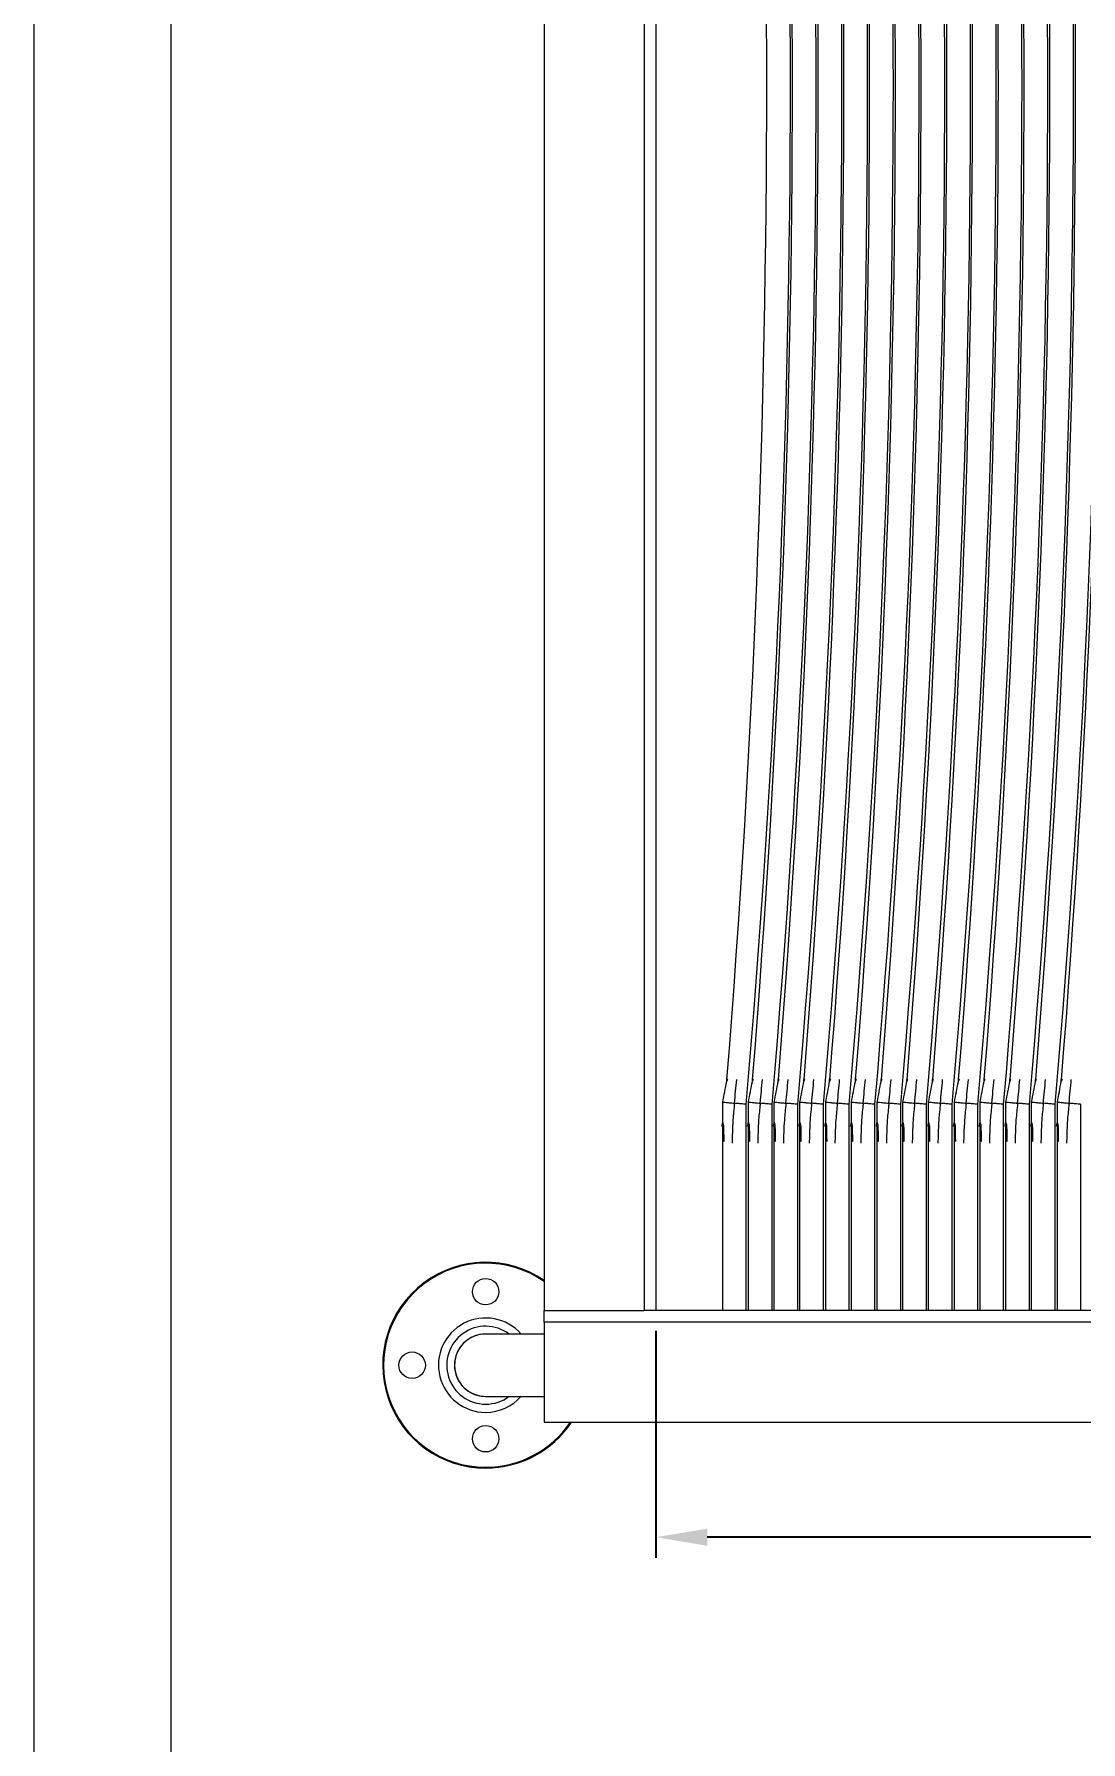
# Model space of a CAD drawing. Header units: millimetres. Extents: x 18217 to 37054, y 415 to 7180.
# Drawn here: x 18217 to 18928, y 4857 to 6019 of the extents above; entities that cross this region are included whole.
import ezdxf

# ---------------------------------------------------------------- set-up
doc = ezdxf.new("R2010")
doc.units = ezdxf.units.MM
doc.styles.add('GENISO', font='geniso.shx', dxfattribs={"oblique": 15})
doc.dimstyles.new('Scale', dxfattribs={"dimscale": 14, "dimtxt": 2.5, "dimasz": 2.5, "dimexe": 1, "dimexo": 1, "dimgap": 0.8, "dimtad": 1, "dimdec": 0, "dimzin": 0, "dimtxsty": 'GENISO', "dimcen": 2.5, "dimclrd": 1, "dimclre": 1, "dimclrt": 256, "dimadec": 0, "dimazin": 0, "dimtfac": 1, "dimtdec": 0, "dimtmove": 0, "dimatfit": 3, "dimfxl": 1, "dimtzin": 0, "dimlwd": -1, "dimlwe": -1, "dimarcsym": 0})

# ---------------------------------------------------------------- blocks, each defined once
blk = doc.blocks.new('*D158')
at = {"color": 1, "transparency": 16777216}
for p, q in [((18639.2, 5136.7), (18639.2, 4982.4)), ((20159.2, 5136.7), (20159.2, 4982.4)), ((20124.2, 4996.4), (18674.2, 4996.4))]:
    blk.add_line(p, q, dxfattribs=at)
for points in [[(18674.2, 5002.2), (18674.2, 4990.6), (18639.2, 4996.4)], [(20124.2, 5002.2), (20124.2, 4990.6), (20159.2, 4996.4)]]:
    blk.add_solid(points, dxfattribs=at)
at = {"layer": 'Defpoints', "color": 0, "transparency": 16777216}
for p in [(18639.2, 5150.7), (20159.2, 5150.7), (18639.2, 4996.4)]:
    blk.add_point(p, dxfattribs=at)
at = {"transparency": 16777216, "insert": (19374.7, 5025.1), "char_height": 35, "attachment_point": 5, "style": 'GENISO'}
blk.add_mtext('1520', dxfattribs=at)

msp = doc.modelspace()

# ---------------------------------------------------------------- linework, layer by layer
at = {"linetype": 'ByBlock', "lineweight": 9}
for p, q in [((18563.2, 6844.7), (18563.2, 5150.7)), ((18631.2, 6844.7), (18631.2, 5150.7)), ((18639.2, 6844.7), (18639.2, 5150.7)), ((18688.1, 5307.8), (18687.4, 5307.8)), ((18705.6, 5307.8), (18704.9, 5307.8)), ((18723.1, 5307.8), (18722.4, 5307.8)), ((18740.6, 5307.8), (18739.9, 5307.8)), ((18758.1, 5307.8), (18757.4, 5307.8)), ((18775.6, 5307.8), (18774.9, 5307.8)), ((18793.1, 5307.8), (18792.4, 5307.8)), ((18810.6, 5307.8), (18809.9, 5307.8)), ((18828.1, 5307.8), (18827.4, 5307.8)), ((18845.6, 5307.8), (18844.9, 5307.8)), ((18863.1, 5307.8), (18862.4, 5307.8)), ((18880.6, 5307.8), (18879.9, 5307.8)), ((18898.1, 5307.8), (18897.4, 5307.8)), ((18915.6, 5307.8), (18914.9, 5307.8)), ((18684.7, 5278.8), (18684.7, 5292.4)), ((18700.7, 5150.7), (18700.7, 5290.8)), ((18702.2, 5278.8), (18702.2, 5292.4)), ((18718.2, 5150.7), (18718.2, 5290.8)), ((18719.7, 5278.8), (18719.7, 5292.4)), ((18735.7, 5150.7), (18735.7, 5290.8)), ((18737.2, 5278.8), (18737.2, 5292.4)), ((18753.2, 5150.7), (18753.2, 5290.8)), ((18754.7, 5278.8), (18754.7, 5292.4)), ((18770.7, 5150.7), (18770.7, 5290.8)), ((18772.2, 5278.8), (18772.2, 5292.4)), ((18788.2, 5150.7), (18788.2, 5290.8)), ((18789.7, 5278.8), (18789.7, 5292.4)), ((18805.7, 5150.7), (18805.7, 5290.8)), ((18807.2, 5278.8), (18807.2, 5292.4)), ((18823.2, 5150.7), (18823.2, 5290.8)), ((18824.7, 5278.8), (18824.7, 5292.4)), ((18840.7, 5150.7), (18840.7, 5290.8)), ((18842.2, 5278.8), (18842.2, 5292.4)), ((18858.2, 5150.7), (18858.2, 5290.8)), ((18859.7, 5278.8), (18859.7, 5292.4)), ((18875.7, 5150.7), (18875.7, 5290.8)), ((18877.2, 5278.8), (18877.2, 5292.4)), ((18893.2, 5150.7), (18893.2, 5290.8)), ((18894.7, 5278.8), (18894.7, 5292.4)), ((18910.7, 5150.7), (18910.7, 5290.8)), ((18912.2, 5278.8), (18912.2, 5292.4)), ((18928.2, 5150.7), (18928.2, 5290.8)), ((18684.7, 5150.7), (18684.7, 5275.8)), ((18702.2, 5150.7), (18702.2, 5275.8)), ((18719.7, 5150.7), (18719.7, 5275.8)), ((18737.2, 5150.7), (18737.2, 5275.8)), ((18754.7, 5150.7), (18754.7, 5275.8)), ((18772.2, 5150.7), (18772.2, 5275.8)), ((18789.7, 5150.7), (18789.7, 5275.8)), ((18807.2, 5150.7), (18807.2, 5275.8)), ((18824.7, 5150.7), (18824.7, 5275.8)), ((18842.2, 5150.7), (18842.2, 5275.8)), ((18859.7, 5150.7), (18859.7, 5275.8)), ((18877.2, 5150.7), (18877.2, 5275.8)), ((18894.7, 5150.7), (18894.7, 5275.8)), ((18912.2, 5150.7), (18912.2, 5275.8)), ((18563.2, 5150.7), (18631.2, 5150.7)), ((18563.2, 5142.7), (18563.2, 5150.7)), ((18639.2, 5150.7), (18631.2, 5150.7)), ((20159.2, 5150.7), (18639.2, 5150.7)), ((18563.2, 5134.6), (18523.5, 5134.6)), ((20235.2, 5142.7), (18563.2, 5142.7)), ((18563.2, 5142.7), (18563.2, 5074.7)), ((18523.5, 5092.2), (18563.2, 5092.2)), ((18563.2, 5074.7), (20235.2, 5074.7))]:
    msp.add_line(p, q, dxfattribs=at)
for points in [[(26674.1, 7180.1), (26674.1, 1266), (18216.5, 1266), (18216.5, 7180.1)], [(26581.1, 7087.1), (26581.1, 1359.1), (18309.6, 1359.1), (18309.6, 7087.1)]]:
    msp.add_lwpolyline(points, close=True, dxfattribs=at)
at = {"linetype": 'ByBlock', "lineweight": 9, "flags": 128}
for points in [[(18685.6, 5265.6), (18685.2, 5265.7), (18685, 5265.7), (18684.7, 5275.8), (18684.5, 5275.8), (18684.3, 5275.9), (18684.2, 5275.9), (18684.1, 5275.9), (18684.1, 5275.9)], [(18703.1, 5265.6), (18702.7, 5265.7), (18702.5, 5265.7), (18702.2, 5275.8), (18702, 5275.8), (18701.8, 5275.9), (18701.7, 5275.9), (18701.6, 5275.9), (18701.6, 5275.9)], [(18720.6, 5265.6), (18720.2, 5265.7), (18720, 5265.7), (18719.7, 5275.8), (18719.5, 5275.8), (18719.3, 5275.9), (18719.2, 5275.9), (18719.1, 5275.9), (18719.1, 5275.9)], [(18738.1, 5265.6), (18737.7, 5265.7), (18737.5, 5265.7), (18737.2, 5275.8), (18737, 5275.8), (18736.8, 5275.9), (18736.7, 5275.9), (18736.6, 5275.9), (18736.6, 5275.9)], [(18755.6, 5265.6), (18755.2, 5265.7), (18755, 5265.7), (18754.7, 5275.8), (18754.5, 5275.8), (18754.3, 5275.9), (18754.2, 5275.9), (18754.1, 5275.9), (18754.1, 5275.9)], [(18773.1, 5265.6), (18772.7, 5265.7), (18772.5, 5265.7), (18772.2, 5275.8), (18772, 5275.8), (18771.8, 5275.9), (18771.7, 5275.9), (18771.6, 5275.9), (18771.6, 5275.9)], [(18790.6, 5265.6), (18790.2, 5265.7), (18790, 5265.7), (18789.7, 5275.8), (18789.5, 5275.8), (18789.3, 5275.9), (18789.2, 5275.9), (18789.1, 5275.9), (18789.1, 5275.9)], [(18808.1, 5265.6), (18807.7, 5265.7), (18807.5, 5265.7), (18807.2, 5275.8), (18807, 5275.8), (18806.8, 5275.9), (18806.7, 5275.9), (18806.6, 5275.9), (18806.6, 5275.9)], [(18825.6, 5265.6), (18825.2, 5265.7), (18825, 5265.7), (18824.7, 5275.8), (18824.5, 5275.8), (18824.3, 5275.9), (18824.2, 5275.9), (18824.1, 5275.9), (18824.1, 5275.9)], [(18843.1, 5265.6), (18842.7, 5265.7), (18842.5, 5265.7), (18842.2, 5275.8), (18842, 5275.8), (18841.8, 5275.9), (18841.7, 5275.9), (18841.6, 5275.9), (18841.6, 5275.9)], [(18860.6, 5265.6), (18860.2, 5265.7), (18860, 5265.7), (18859.7, 5275.8), (18859.5, 5275.8), (18859.3, 5275.9), (18859.2, 5275.9), (18859.1, 5275.9), (18859.1, 5275.9)], [(18878.1, 5265.6), (18877.7, 5265.7), (18877.5, 5265.7), (18877.2, 5275.8), (18877, 5275.8), (18876.8, 5275.9), (18876.7, 5275.9), (18876.6, 5275.9), (18876.6, 5275.9)], [(18895.6, 5265.6), (18895.2, 5265.7), (18895, 5265.7), (18894.7, 5275.8), (18894.5, 5275.8), (18894.3, 5275.9), (18894.2, 5275.9), (18894.1, 5275.9), (18894.1, 5275.9)], [(18913.1, 5265.6), (18912.7, 5265.7), (18912.5, 5265.7), (18912.2, 5275.8), (18912, 5275.8), (18911.8, 5275.9), (18911.7, 5275.9), (18911.6, 5275.9), (18911.6, 5275.9)]]:
    msp.add_lwpolyline(points, dxfattribs=at)
at = {"linetype": 'ByBlock', "lineweight": 9}
for centre in [(18523.5, 5163.4), (18473.5, 5113.4), (18523.5, 5063.4)]:
    msp.add_circle(centre, 9, dxfattribs=at)
for centre, radius, start, end in [((10706.9, 5984), 8023.8, 355.04387, 4.95613), ((10724.4, 5984), 8023.8, 355.04387, 4.95613), ((10741.9, 5984), 8023.8, 355.04387, 4.95613), ((10759.4, 5984), 8023.8, 355.04387, 4.95613), ((10776.9, 5984), 8023.8, 355.04387, 4.95613), ((10794.4, 5984), 8023.8, 355.04387, 4.95613), ((10811.9, 5984), 8023.8, 355.04387, 4.95613), ((10829.4, 5984), 8023.8, 355.04387, 4.95613), ((10846.9, 5984), 8023.8, 355.04387, 4.95613), ((10864.4, 5984), 8023.8, 355.04387, 4.95613), ((10881.9, 5984), 8023.8, 355.04387, 4.95613), ((10899.4, 5984), 8023.8, 355.04387, 4.95613), ((10916.9, 5984), 8023.8, 355.04387, 4.95613), ((10248.6, 5984), 8466, 355.41852, 4.58148), ((10266.1, 5984), 8466, 355.41852, 4.58148), ((10283.6, 5984), 8466, 355.41852, 4.58148), ((10301.1, 5984), 8466, 355.41852, 4.58148), ((10318.6, 5984), 8466, 355.41852, 4.58148), ((10336.1, 5984), 8466, 355.41852, 4.58148), ((10353.6, 5984), 8466, 355.41852, 4.58148), ((10371.1, 5984), 8466, 355.41852, 4.58148), ((10388.6, 5984), 8466, 355.41852, 4.58148), ((10406.1, 5984), 8466, 355.41852, 4.58148), ((10423.6, 5984), 8466, 355.41852, 4.58148), ((10441.1, 5984), 8466, 355.41852, 4.58148), ((10458.6, 5984), 8466, 355.41852, 4.58148), ((10476.1, 5984), 8466, 355.41852, 4.58148), ((17115.3, 5600.7), 1599.4, 348.8852, 349.3976), ((18530.3, 5307.8), 157.1, 359.5025, 0), ((17132.8, 5600.7), 1599.4, 348.8852, 349.3976), ((18547.8, 5307.8), 157.1, 359.5025, 0), ((17150.3, 5600.7), 1599.4, 348.8852, 349.3976), ((18565.3, 5307.8), 157.1, 359.5025, 0), ((17167.8, 5600.7), 1599.4, 348.8852, 349.3976), ((18582.8, 5307.8), 157.1, 359.5025, 0), ((17185.3, 5600.7), 1599.4, 348.8852, 349.3976), ((18600.3, 5307.8), 157.1, 359.5025, 0), ((17202.8, 5600.7), 1599.4, 348.8852, 349.3976), ((18617.8, 5307.8), 157.1, 359.5025, 0), ((17220.3, 5600.7), 1599.4, 348.8852, 349.3976), ((18635.3, 5307.8), 157.1, 359.5025, 0), ((17237.8, 5600.7), 1599.4, 348.8852, 349.3976), ((18652.8, 5307.8), 157.1, 359.5025, 0), ((17255.3, 5600.7), 1599.4, 348.8852, 349.3976), ((18670.3, 5307.8), 157.1, 359.5025, 0), ((17272.8, 5600.7), 1599.4, 348.8852, 349.3976), ((18687.8, 5307.8), 157.1, 359.5025, 0), ((17290.3, 5600.7), 1599.4, 348.8852, 349.3976), ((18705.3, 5307.8), 157.1, 359.5025, 0), ((17307.8, 5600.7), 1599.4, 348.8852, 349.3976), ((18722.8, 5307.8), 157.1, 359.5025, 0), ((17325.3, 5600.7), 1599.4, 348.8852, 349.3976), ((18740.3, 5307.8), 157.1, 359.5025, 0), ((17342.8, 5600.7), 1599.4, 348.8852, 349.3976), ((18757.8, 5307.8), 157.1, 359.5025, 0), ((18530.3, 5307.8), 157.1, 348.3045, 349.3624), ((18547.8, 5307.8), 157.1, 348.3045, 349.3624), ((18565.3, 5307.8), 157.1, 348.3045, 349.3624), ((18582.8, 5307.8), 157.1, 348.3045, 349.3624), ((18600.3, 5307.8), 157.1, 348.3045, 349.3624), ((18617.8, 5307.8), 157.1, 348.3045, 349.3624), ((18635.3, 5307.8), 157.1, 348.3045, 349.3624), ((18652.8, 5307.8), 157.1, 348.3045, 349.3624), ((18670.3, 5307.8), 157.1, 348.3045, 349.3624), ((18687.8, 5307.8), 157.1, 348.3045, 349.3624), ((18705.3, 5307.8), 157.1, 348.3045, 349.3624), ((18722.8, 5307.8), 157.1, 348.3045, 349.3624), ((18740.3, 5307.8), 157.1, 348.3045, 349.3624), ((18757.8, 5307.8), 157.1, 348.3045, 349.3624), ((18523.5, 5113.4), 70, 55.4454, 270), ((18523.5, 5113.4), 69.4, 55.1036, 270), ((18523.5, 5113.4), 32.1, 41.2592, 270), ((18523.5, 5113.4), 26.5, 53.0312, 270), ((18523.5, 5113.4), 21.2, 90, 236.8523), ((18523.5, 5113.4), 21.2, 90, 270), ((18523.5, 5113.4), 21.2, 236.8523, 270), ((18523.5, 5113.4), 26.5, 270, 306.9688), ((18523.5, 5113.4), 32.1, 270, 318.7408), ((18523.5, 5113.4), 70, 270, 326.4444), ((18523.5, 5113.4), 69.4, 270, 326.1152)]:
    msp.add_arc(centre, radius, start, end, dxfattribs=at)
for points, knots in [([(18687.4, 5306.4), (18687.4, 5306.4), (18687.4, 5306.5), (18687.7, 5307), (18687.9, 5307.5), (18688.1, 5307.8)], [0, 0, 0, 0, 0.285556, 0.569858, 1, 1, 1, 1]), ([(18692.7, 5291.6), (18692.7, 5291.6), (18693.2, 5297), (18693.7, 5302.4), (18694.2, 5307.8)], [0, 0, 0, 0, 0.002508, 1, 1, 1, 1]), ([(18704.9, 5306.4), (18704.9, 5306.4), (18704.9, 5306.5), (18705.2, 5307), (18705.4, 5307.5), (18705.6, 5307.8)], [0, 0, 0, 0, 0.285556, 0.569858, 1, 1, 1, 1]), ([(18710.2, 5291.6), (18710.2, 5291.6), (18710.7, 5297), (18711.2, 5302.4), (18711.7, 5307.8)], [0, 0, 0, 0, 0.002508, 1, 1, 1, 1]), ([(18722.4, 5306.4), (18722.4, 5306.4), (18722.4, 5306.5), (18722.7, 5307), (18722.9, 5307.5), (18723.1, 5307.8)], [0, 0, 0, 0, 0.285555, 0.569857, 1, 1, 1, 1]), ([(18727.7, 5291.6), (18727.7, 5291.6), (18728.2, 5297), (18728.7, 5302.4), (18729.2, 5307.8)], [0, 0, 0, 0, 0.002508, 1, 1, 1, 1]), ([(18739.9, 5306.4), (18739.9, 5306.4), (18739.9, 5306.5), (18740.2, 5307), (18740.4, 5307.5), (18740.6, 5307.8)], [0, 0, 0, 0, 0.285556, 0.569858, 1, 1, 1, 1]), ([(18745.2, 5291.6), (18745.2, 5291.6), (18745.7, 5297), (18746.2, 5302.4), (18746.7, 5307.8)], [0, 0, 0, 0, 0.002508, 1, 1, 1, 1]), ([(18757.4, 5306.4), (18757.4, 5306.4), (18757.4, 5306.5), (18757.7, 5307), (18757.9, 5307.5), (18758.1, 5307.8)], [0, 0, 0, 0, 0.285556, 0.569858, 1, 1, 1, 1]), ([(18762.7, 5291.6), (18762.7, 5291.6), (18763.2, 5297), (18763.7, 5302.4), (18764.2, 5307.8)], [0, 0, 0, 0, 0.002508, 1, 1, 1, 1]), ([(18774.9, 5306.4), (18774.9, 5306.4), (18774.9, 5306.5), (18775.2, 5307), (18775.4, 5307.5), (18775.6, 5307.8)], [0, 0, 0, 0, 0.285556, 0.569858, 1, 1, 1, 1]), ([(18780.2, 5291.6), (18780.2, 5291.6), (18780.7, 5297), (18781.2, 5302.4), (18781.7, 5307.8)], [0, 0, 0, 0, 0.002508, 1, 1, 1, 1]), ([(18792.4, 5306.4), (18792.4, 5306.4), (18792.4, 5306.5), (18792.7, 5307), (18792.9, 5307.5), (18793.1, 5307.8)], [0, 0, 0, 0, 0.285556, 0.569858, 1, 1, 1, 1]), ([(18797.7, 5291.6), (18797.7, 5291.6), (18798.2, 5297), (18798.7, 5302.4), (18799.2, 5307.8)], [0, 0, 0, 0, 0.002508, 1, 1, 1, 1]), ([(18809.9, 5306.4), (18809.9, 5306.4), (18809.9, 5306.5), (18810.2, 5307), (18810.4, 5307.5), (18810.6, 5307.8)], [0, 0, 0, 0, 0.285556, 0.569858, 1, 1, 1, 1]), ([(18815.2, 5291.6), (18815.2, 5291.6), (18815.7, 5297), (18816.2, 5302.4), (18816.7, 5307.8)], [0, 0, 0, 0, 0.002508, 1, 1, 1, 1]), ([(18827.4, 5306.4), (18827.4, 5306.4), (18827.4, 5306.5), (18827.7, 5307), (18827.9, 5307.5), (18828.1, 5307.8)], [0, 0, 0, 0, 0.285556, 0.569858, 1, 1, 1, 1]), ([(18832.7, 5291.6), (18832.7, 5291.6), (18833.2, 5297), (18833.7, 5302.4), (18834.2, 5307.8)], [0, 0, 0, 0, 0.002508, 1, 1, 1, 1]), ([(18844.9, 5306.4), (18844.9, 5306.4), (18844.9, 5306.5), (18845.2, 5307), (18845.4, 5307.5), (18845.6, 5307.8)], [0, 0, 0, 0, 0.285556, 0.569858, 1, 1, 1, 1]), ([(18850.2, 5291.6), (18850.2, 5291.6), (18850.7, 5297), (18851.2, 5302.4), (18851.7, 5307.8)], [0, 0, 0, 0, 0.002508, 1, 1, 1, 1]), ([(18862.4, 5306.4), (18862.4, 5306.4), (18862.4, 5306.5), (18862.7, 5307), (18862.9, 5307.5), (18863.1, 5307.8)], [0, 0, 0, 0, 0.2855565, 0.5698593, 1, 1, 1, 1]), ([(18867.7, 5291.6), (18867.7, 5291.6), (18868.2, 5297), (18868.7, 5302.4), (18869.2, 5307.8)], [0, 0, 0, 0, 0.002508, 1, 1, 1, 1]), ([(18879.9, 5306.4), (18879.9, 5306.4), (18879.9, 5306.5), (18880.2, 5307), (18880.4, 5307.5), (18880.6, 5307.8)], [0, 0, 0, 0, 0.285556, 0.569858, 1, 1, 1, 1]), ([(18885.2, 5291.6), (18885.2, 5291.6), (18885.7, 5297), (18886.2, 5302.4), (18886.7, 5307.8)], [0, 0, 0, 0, 0.002508, 1, 1, 1, 1]), ([(18897.4, 5306.4), (18897.4, 5306.4), (18897.4, 5306.5), (18897.7, 5307), (18897.9, 5307.5), (18898.1, 5307.8)], [0, 0, 0, 0, 0.2855565, 0.5698593, 1, 1, 1, 1]), ([(18902.7, 5291.6), (18902.7, 5291.6), (18903.2, 5297), (18903.7, 5302.4), (18904.2, 5307.8)], [0, 0, 0, 0, 0.002508, 1, 1, 1, 1]), ([(18914.9, 5306.4), (18914.9, 5306.4), (18914.9, 5306.5), (18915.2, 5307), (18915.4, 5307.5), (18915.6, 5307.8)], [0, 0, 0, 0, 0.285555, 0.5698572, 1, 1, 1, 1]), ([(18920.2, 5291.6), (18920.2, 5291.6), (18920.7, 5297), (18921.2, 5302.4), (18921.7, 5307.8)], [0, 0, 0, 0, 0.002508, 1, 1, 1, 1]), ([(18684.7, 5292.4), (18684.8, 5292.3), (18684.9, 5292.3), (18686.3, 5292.2), (18688.3, 5292), (18690.6, 5291.8), (18692.1, 5291.6), (18692.7, 5291.6), (18692.7, 5291.6)], [0, 0, 0, 0, 0.213413, 0.426837, 0.640708, 0.856443, 0.996747, 1, 1, 1, 1]), ([(18692.7, 5291.6), (18692.7, 5291.6), (18692.7, 5291.4), (18692.6, 5290.9), (18692.4, 5288.5), (18691.8, 5282.9), (18691.3, 5277.8), (18691, 5264.5)], [0, 0, 0, 0, 0.002377, 0.022293, 0.101958, 0.420622, 1, 1, 1, 1]), ([(18700.7, 5290.8), (18700.6, 5290.8), (18700.4, 5290.8), (18699, 5291), (18697, 5291.2), (18694.8, 5291.4), (18693.3, 5291.5), (18692.7, 5291.6), (18692.7, 5291.6)], [0, 0, 0, 0, 0.213424, 0.426852, 0.640726, 0.856457, 0.996747, 1, 1, 1, 1]), ([(18702.2, 5292.4), (18702.3, 5292.3), (18702.4, 5292.3), (18703.8, 5292.2), (18705.8, 5292), (18708.1, 5291.8), (18709.6, 5291.6), (18710.2, 5291.6), (18710.2, 5291.6)], [0, 0, 0, 0, 0.213413, 0.426837, 0.640708, 0.856443, 0.996747, 1, 1, 1, 1]), ([(18710.2, 5291.6), (18710.2, 5291.6), (18710.2, 5291.4), (18710.1, 5290.9), (18709.9, 5288.5), (18709.3, 5282.9), (18708.8, 5277.8), (18708.5, 5264.5)], [0, 0, 0, 0, 0.002377, 0.022293, 0.101958, 0.420622, 1, 1, 1, 1]), ([(18718.2, 5290.8), (18718.1, 5290.8), (18717.9, 5290.8), (18716.5, 5291), (18714.5, 5291.2), (18712.3, 5291.4), (18710.8, 5291.5), (18710.2, 5291.6), (18710.2, 5291.6)], [0, 0, 0, 0, 0.213424, 0.426852, 0.640726, 0.856458, 0.996747, 1, 1, 1, 1]), ([(18719.7, 5292.4), (18719.8, 5292.3), (18719.9, 5292.3), (18721.3, 5292.2), (18723.3, 5292), (18725.6, 5291.8), (18727.1, 5291.6), (18727.7, 5291.6), (18727.7, 5291.6)], [0, 0, 0, 0, 0.213413, 0.426837, 0.640707, 0.856443, 0.996747, 1, 1, 1, 1]), ([(18727.7, 5291.6), (18727.7, 5291.6), (18727.7, 5291.4), (18727.6, 5290.9), (18727.4, 5288.5), (18726.8, 5282.9), (18726.3, 5277.8), (18726, 5264.5)], [0, 0, 0, 0, 0.002377, 0.022293, 0.101958, 0.420622, 1, 1, 1, 1]), ([(18735.7, 5290.8), (18735.6, 5290.8), (18735.4, 5290.8), (18734, 5291), (18732, 5291.2), (18729.8, 5291.4), (18728.3, 5291.5), (18727.7, 5291.6), (18727.7, 5291.6)], [0, 0, 0, 0, 0.2134241, 0.4268517, 0.6407256, 0.8564568, 0.9967469, 1, 1, 1, 1]), ([(18737.2, 5292.4), (18737.3, 5292.3), (18737.4, 5292.3), (18738.8, 5292.2), (18740.8, 5292), (18743.1, 5291.8), (18744.6, 5291.6), (18745.2, 5291.6), (18745.2, 5291.6)], [0, 0, 0, 0, 0.213413, 0.426837, 0.640708, 0.856443, 0.996748, 1, 1, 1, 1]), ([(18745.2, 5291.6), (18745.2, 5291.6), (18745.2, 5291.4), (18745.1, 5290.9), (18744.9, 5288.5), (18744.3, 5282.9), (18743.8, 5277.8), (18743.5, 5264.5)], [0, 0, 0, 0, 0.002377, 0.022293, 0.101958, 0.420622, 1, 1, 1, 1]), ([(18753.2, 5290.8), (18753.1, 5290.8), (18752.9, 5290.8), (18751.5, 5291), (18749.5, 5291.2), (18747.3, 5291.4), (18745.8, 5291.5), (18745.2, 5291.6), (18745.2, 5291.6)], [0, 0, 0, 0, 0.213424, 0.426851, 0.640726, 0.856457, 0.996747, 1, 1, 1, 1]), ([(18754.7, 5292.4), (18754.8, 5292.3), (18754.9, 5292.3), (18756.3, 5292.2), (18758.3, 5292), (18760.6, 5291.8), (18762.1, 5291.6), (18762.7, 5291.6), (18762.7, 5291.6)], [0, 0, 0, 0, 0.213413, 0.426837, 0.640708, 0.856444, 0.996748, 1, 1, 1, 1]), ([(18762.7, 5291.6), (18762.7, 5291.6), (18762.7, 5291.4), (18762.6, 5290.9), (18762.4, 5288.5), (18761.8, 5282.9), (18761.3, 5277.8), (18761, 5264.5)], [0, 0, 0, 0, 0.002377, 0.022293, 0.101958, 0.420622, 1, 1, 1, 1]), ([(18770.7, 5290.8), (18770.6, 5290.8), (18770.4, 5290.8), (18769, 5291), (18767, 5291.2), (18764.8, 5291.4), (18763.3, 5291.5), (18762.7, 5291.6), (18762.7, 5291.6)], [0, 0, 0, 0, 0.213424, 0.426851, 0.640726, 0.856457, 0.996747, 1, 1, 1, 1]), ([(18772.2, 5292.4), (18772.3, 5292.3), (18772.4, 5292.3), (18773.8, 5292.2), (18775.8, 5292), (18778.1, 5291.8), (18779.6, 5291.6), (18780.2, 5291.6), (18780.2, 5291.6)], [0, 0, 0, 0, 0.2134127, 0.4268364, 0.6407077, 0.8564435, 0.9967471, 1, 1, 1, 1]), ([(18780.2, 5291.6), (18780.2, 5291.6), (18780.2, 5291.4), (18780.1, 5290.9), (18779.9, 5288.5), (18779.3, 5282.9), (18778.8, 5277.8), (18778.5, 5264.5)], [0, 0, 0, 0, 0.002377, 0.022293, 0.101958, 0.420622, 1, 1, 1, 1]), ([(18788.2, 5290.8), (18788.1, 5290.8), (18787.9, 5290.8), (18786.5, 5291), (18784.5, 5291.2), (18782.3, 5291.4), (18780.8, 5291.5), (18780.2, 5291.6), (18780.2, 5291.6)], [0, 0, 0, 0, 0.2134244, 0.4268516, 0.6407266, 0.8564579, 0.996748, 1, 1, 1, 1]), ([(18789.7, 5292.4), (18789.8, 5292.3), (18789.9, 5292.3), (18791.3, 5292.2), (18793.3, 5292), (18795.6, 5291.8), (18797.1, 5291.6), (18797.7, 5291.6), (18797.7, 5291.6)], [0, 0, 0, 0, 0.2134127, 0.4268364, 0.6407077, 0.8564435, 0.9967471, 1, 1, 1, 1]), ([(18797.7, 5291.6), (18797.7, 5291.6), (18797.7, 5291.4), (18797.6, 5290.9), (18797.4, 5288.5), (18796.8, 5282.9), (18796.3, 5277.8), (18796, 5264.5)], [0, 0, 0, 0, 0.002377, 0.022293, 0.101958, 0.420622, 1, 1, 1, 1]), ([(18805.7, 5290.8), (18805.6, 5290.8), (18805.4, 5290.8), (18804, 5291), (18802, 5291.2), (18799.8, 5291.4), (18798.3, 5291.5), (18797.7, 5291.6), (18797.7, 5291.6)], [0, 0, 0, 0, 0.213424, 0.426852, 0.640727, 0.856458, 0.996747, 1, 1, 1, 1]), ([(18807.2, 5292.4), (18807.3, 5292.3), (18807.4, 5292.3), (18808.8, 5292.2), (18810.8, 5292), (18813.1, 5291.8), (18814.6, 5291.6), (18815.2, 5291.6), (18815.2, 5291.6)], [0, 0, 0, 0, 0.213413, 0.426837, 0.640707, 0.856443, 0.996747, 1, 1, 1, 1]), ([(18815.2, 5291.6), (18815.2, 5291.6), (18815.2, 5291.4), (18815.1, 5290.9), (18814.9, 5288.5), (18814.3, 5282.9), (18813.8, 5277.8), (18813.5, 5264.5)], [0, 0, 0, 0, 0.002377, 0.022293, 0.101958, 0.420622, 1, 1, 1, 1]), ([(18823.2, 5290.8), (18823.1, 5290.8), (18822.9, 5290.8), (18821.5, 5291), (18819.5, 5291.2), (18817.3, 5291.4), (18815.8, 5291.5), (18815.2, 5291.6), (18815.2, 5291.6)], [0, 0, 0, 0, 0.213424, 0.426852, 0.640727, 0.856458, 0.996747, 1, 1, 1, 1]), ([(18824.7, 5292.4), (18824.8, 5292.3), (18824.9, 5292.3), (18826.3, 5292.2), (18828.3, 5292), (18830.6, 5291.8), (18832.1, 5291.6), (18832.7, 5291.6), (18832.7, 5291.6)], [0, 0, 0, 0, 0.213413, 0.4268369, 0.6407075, 0.8564434, 0.9967483, 1, 1, 1, 1]), ([(18832.7, 5291.6), (18832.7, 5291.6), (18832.7, 5291.4), (18832.6, 5290.9), (18832.4, 5288.5), (18831.8, 5282.9), (18831.3, 5277.8), (18831, 5264.5)], [0, 0, 0, 0, 0.002377, 0.022293, 0.101958, 0.420622, 1, 1, 1, 1]), ([(18840.7, 5290.8), (18840.6, 5290.8), (18840.4, 5290.8), (18839, 5291), (18837, 5291.2), (18834.8, 5291.4), (18833.3, 5291.5), (18832.7, 5291.6), (18832.7, 5291.6)], [0, 0, 0, 0, 0.213424, 0.426851, 0.640725, 0.856458, 0.996748, 1, 1, 1, 1]), ([(18842.2, 5292.4), (18842.3, 5292.3), (18842.4, 5292.3), (18843.8, 5292.2), (18845.8, 5292), (18848.1, 5291.8), (18849.6, 5291.6), (18850.2, 5291.6), (18850.2, 5291.6)], [0, 0, 0, 0, 0.2134125, 0.426836, 0.640708, 0.8564436, 0.9967459, 1, 1, 1, 1]), ([(18850.2, 5291.6), (18850.2, 5291.6), (18850.2, 5291.4), (18850.1, 5290.9), (18849.9, 5288.5), (18849.3, 5282.9), (18848.8, 5277.8), (18848.5, 5264.5)], [0, 0, 0, 0, 0.002377, 0.022293, 0.101958, 0.420622, 1, 1, 1, 1]), ([(18858.2, 5290.8), (18858.1, 5290.8), (18857.9, 5290.8), (18856.5, 5291), (18854.5, 5291.2), (18852.3, 5291.4), (18850.8, 5291.5), (18850.2, 5291.6), (18850.2, 5291.6)], [0, 0, 0, 0, 0.213424, 0.426852, 0.640728, 0.856458, 0.996748, 1, 1, 1, 1]), ([(18859.7, 5292.4), (18859.8, 5292.3), (18859.9, 5292.3), (18861.3, 5292.2), (18863.3, 5292), (18865.6, 5291.8), (18867.1, 5291.6), (18867.7, 5291.6), (18867.7, 5291.6)], [0, 0, 0, 0, 0.213413, 0.426837, 0.640707, 0.856443, 0.996748, 1, 1, 1, 1]), ([(18867.7, 5291.6), (18867.7, 5291.6), (18867.7, 5291.4), (18867.6, 5290.9), (18867.4, 5288.5), (18866.8, 5282.9), (18866.3, 5277.8), (18866, 5264.5)], [0, 0, 0, 0, 0.002377, 0.022293, 0.101958, 0.420622, 1, 1, 1, 1]), ([(18875.7, 5290.8), (18875.6, 5290.8), (18875.4, 5290.8), (18874, 5291), (18872, 5291.2), (18869.8, 5291.4), (18868.3, 5291.5), (18867.7, 5291.6), (18867.7, 5291.6)], [0, 0, 0, 0, 0.2134245, 0.4268516, 0.6407256, 0.856458, 0.996748, 1, 1, 1, 1]), ([(18877.2, 5292.4), (18877.3, 5292.3), (18877.4, 5292.3), (18878.8, 5292.2), (18880.8, 5292), (18883.1, 5291.8), (18884.6, 5291.6), (18885.2, 5291.6), (18885.2, 5291.6)], [0, 0, 0, 0, 0.213413, 0.426837, 0.640708, 0.856443, 0.996746, 1, 1, 1, 1]), ([(18885.2, 5291.6), (18885.2, 5291.6), (18885.2, 5291.4), (18885.1, 5290.9), (18884.9, 5288.5), (18884.3, 5282.9), (18883.8, 5277.8), (18883.5, 5264.5)], [0, 0, 0, 0, 0.002377, 0.022293, 0.101958, 0.420622, 1, 1, 1, 1]), ([(18893.2, 5290.8), (18893.1, 5290.8), (18892.9, 5290.8), (18891.5, 5291), (18889.5, 5291.2), (18887.3, 5291.4), (18885.8, 5291.5), (18885.2, 5291.6), (18885.2, 5291.6)], [0, 0, 0, 0, 0.213424, 0.426852, 0.640728, 0.856458, 0.996748, 1, 1, 1, 1]), ([(18894.7, 5292.4), (18894.8, 5292.3), (18894.9, 5292.3), (18896.3, 5292.2), (18898.3, 5292), (18900.6, 5291.8), (18902.1, 5291.6), (18902.7, 5291.6), (18902.7, 5291.6)], [0, 0, 0, 0, 0.213413, 0.426837, 0.640707, 0.856443, 0.996748, 1, 1, 1, 1]), ([(18902.7, 5291.6), (18902.7, 5291.6), (18902.7, 5291.4), (18902.6, 5290.9), (18902.4, 5288.5), (18901.8, 5282.9), (18901.3, 5277.8), (18901, 5264.5)], [0, 0, 0, 0, 0.002377, 0.022293, 0.101958, 0.420622, 1, 1, 1, 1]), ([(18910.7, 5290.8), (18910.6, 5290.8), (18910.4, 5290.8), (18909, 5291), (18907, 5291.2), (18904.8, 5291.4), (18903.3, 5291.5), (18902.7, 5291.6), (18902.7, 5291.6)], [0, 0, 0, 0, 0.213425, 0.426852, 0.640726, 0.856458, 0.996746, 1, 1, 1, 1]), ([(18912.2, 5292.4), (18912.3, 5292.3), (18912.4, 5292.3), (18913.8, 5292.2), (18915.8, 5292), (18918.1, 5291.8), (18919.6, 5291.6), (18920.2, 5291.6), (18920.2, 5291.6)], [0, 0, 0, 0, 0.213413, 0.426837, 0.640708, 0.856443, 0.996746, 1, 1, 1, 1]), ([(18920.2, 5291.6), (18920.2, 5291.6), (18920.2, 5291.4), (18920.1, 5290.9), (18919.9, 5288.5), (18919.3, 5282.9), (18918.8, 5277.8), (18918.5, 5264.5)], [0, 0, 0, 0, 0.002377, 0.022293, 0.101958, 0.420622, 1, 1, 1, 1]), ([(18928.2, 5290.8), (18928.1, 5290.8), (18927.9, 5290.8), (18926.5, 5291), (18924.5, 5291.2), (18922.3, 5291.4), (18920.8, 5291.5), (18920.2, 5291.6), (18920.2, 5291.6)], [0, 0, 0, 0, 0.213424, 0.426851, 0.640725, 0.856458, 0.996748, 1, 1, 1, 1]), ([(18685.6, 5265.6), (18685.5, 5276), (18685.3, 5276.8), (18685, 5277.8), (18684.8, 5278.5), (18684.7, 5278.7), (18684.7, 5278.8), (18684.7, 5278.8)], [0, 0, 0, 0, 0.245007, 0.503067, 0.763217, 0.944415, 1, 1, 1, 1]), ([(18703.1, 5265.6), (18703, 5276), (18702.8, 5276.8), (18702.5, 5277.8), (18702.3, 5278.5), (18702.2, 5278.7), (18702.2, 5278.8), (18702.2, 5278.8)], [0, 0, 0, 0, 0.245007, 0.503067, 0.763217, 0.944415, 1, 1, 1, 1]), ([(18720.6, 5265.6), (18720.5, 5276), (18720.3, 5276.8), (18720, 5277.8), (18719.8, 5278.5), (18719.7, 5278.7), (18719.7, 5278.8), (18719.7, 5278.8)], [0, 0, 0, 0, 0.245007, 0.503066, 0.763217, 0.944415, 1, 1, 1, 1]), ([(18738.1, 5265.6), (18738, 5276), (18737.8, 5276.8), (18737.5, 5277.8), (18737.3, 5278.5), (18737.2, 5278.7), (18737.2, 5278.8), (18737.2, 5278.8)], [0, 0, 0, 0, 0.245007, 0.503066, 0.763217, 0.944415, 1, 1, 1, 1]), ([(18755.6, 5265.6), (18755.5, 5276), (18755.3, 5276.8), (18755, 5277.8), (18754.8, 5278.5), (18754.7, 5278.7), (18754.7, 5278.8), (18754.7, 5278.8)], [0, 0, 0, 0, 0.245007, 0.503066, 0.763217, 0.944415, 1, 1, 1, 1]), ([(18773.1, 5265.6), (18773, 5276), (18772.8, 5276.8), (18772.5, 5277.8), (18772.3, 5278.5), (18772.2, 5278.7), (18772.2, 5278.8), (18772.2, 5278.8)], [0, 0, 0, 0, 0.245007, 0.503066, 0.763217, 0.944415, 1, 1, 1, 1]), ([(18790.6, 5265.6), (18790.5, 5276), (18790.3, 5276.8), (18790, 5277.8), (18789.8, 5278.5), (18789.7, 5278.7), (18789.7, 5278.8), (18789.7, 5278.8)], [0, 0, 0, 0, 0.245007, 0.503067, 0.763217, 0.944415, 1, 1, 1, 1]), ([(18808.1, 5265.6), (18808, 5276), (18807.8, 5276.8), (18807.5, 5277.8), (18807.3, 5278.5), (18807.2, 5278.7), (18807.2, 5278.8), (18807.2, 5278.8)], [0, 0, 0, 0, 0.245007, 0.503067, 0.763217, 0.944415, 1, 1, 1, 1]), ([(18825.6, 5265.6), (18825.5, 5276), (18825.3, 5276.8), (18825, 5277.8), (18824.8, 5278.5), (18824.7, 5278.7), (18824.7, 5278.8), (18824.7, 5278.8)], [0, 0, 0, 0, 0.245007, 0.503067, 0.763217, 0.944415, 1, 1, 1, 1]), ([(18843.1, 5265.6), (18843, 5276), (18842.8, 5276.8), (18842.5, 5277.8), (18842.3, 5278.5), (18842.2, 5278.7), (18842.2, 5278.8), (18842.2, 5278.8)], [0, 0, 0, 0, 0.245006, 0.503067, 0.763217, 0.944415, 1, 1, 1, 1]), ([(18860.6, 5265.6), (18860.5, 5276), (18860.3, 5276.8), (18860, 5277.8), (18859.8, 5278.5), (18859.7, 5278.7), (18859.7, 5278.8), (18859.7, 5278.8)], [0, 0, 0, 0, 0.245007, 0.503066, 0.763217, 0.944415, 1, 1, 1, 1]), ([(18878.1, 5265.6), (18878, 5276), (18877.8, 5276.8), (18877.5, 5277.8), (18877.3, 5278.5), (18877.2, 5278.7), (18877.2, 5278.8), (18877.2, 5278.8)], [0, 0, 0, 0, 0.245006, 0.503067, 0.763217, 0.944415, 1, 1, 1, 1]), ([(18895.6, 5265.6), (18895.5, 5276), (18895.3, 5276.8), (18895, 5277.8), (18894.8, 5278.5), (18894.7, 5278.7), (18894.7, 5278.8), (18894.7, 5278.8)], [0, 0, 0, 0, 0.245007, 0.503066, 0.763217, 0.944415, 1, 1, 1, 1]), ([(18913.1, 5265.6), (18913, 5276), (18912.8, 5276.8), (18912.5, 5277.8), (18912.3, 5278.5), (18912.2, 5278.7), (18912.2, 5278.8), (18912.2, 5278.8)], [0, 0, 0, 0, 0.245006, 0.503067, 0.763217, 0.944415, 1, 1, 1, 1])]:
    msp.add_open_spline(points, degree=3, knots=knots, dxfattribs=at)

# ---------------------------------------------------------------- dimensions: what is measured, and where the dimension line sits
dim = msp.add_linear_dim(base=(18639.2, 4996.4), p1=(20159.2, 5150.7), p2=(18639.2, 5150.7), dimstyle='Scale')
dim.commit()
dim.dimension.update_dxf_attribs({"geometry": '*D158', "text_midpoint": (19374.7, 4996.4), "dimtype": 160})

doc.saveas('drawing.dxf')
